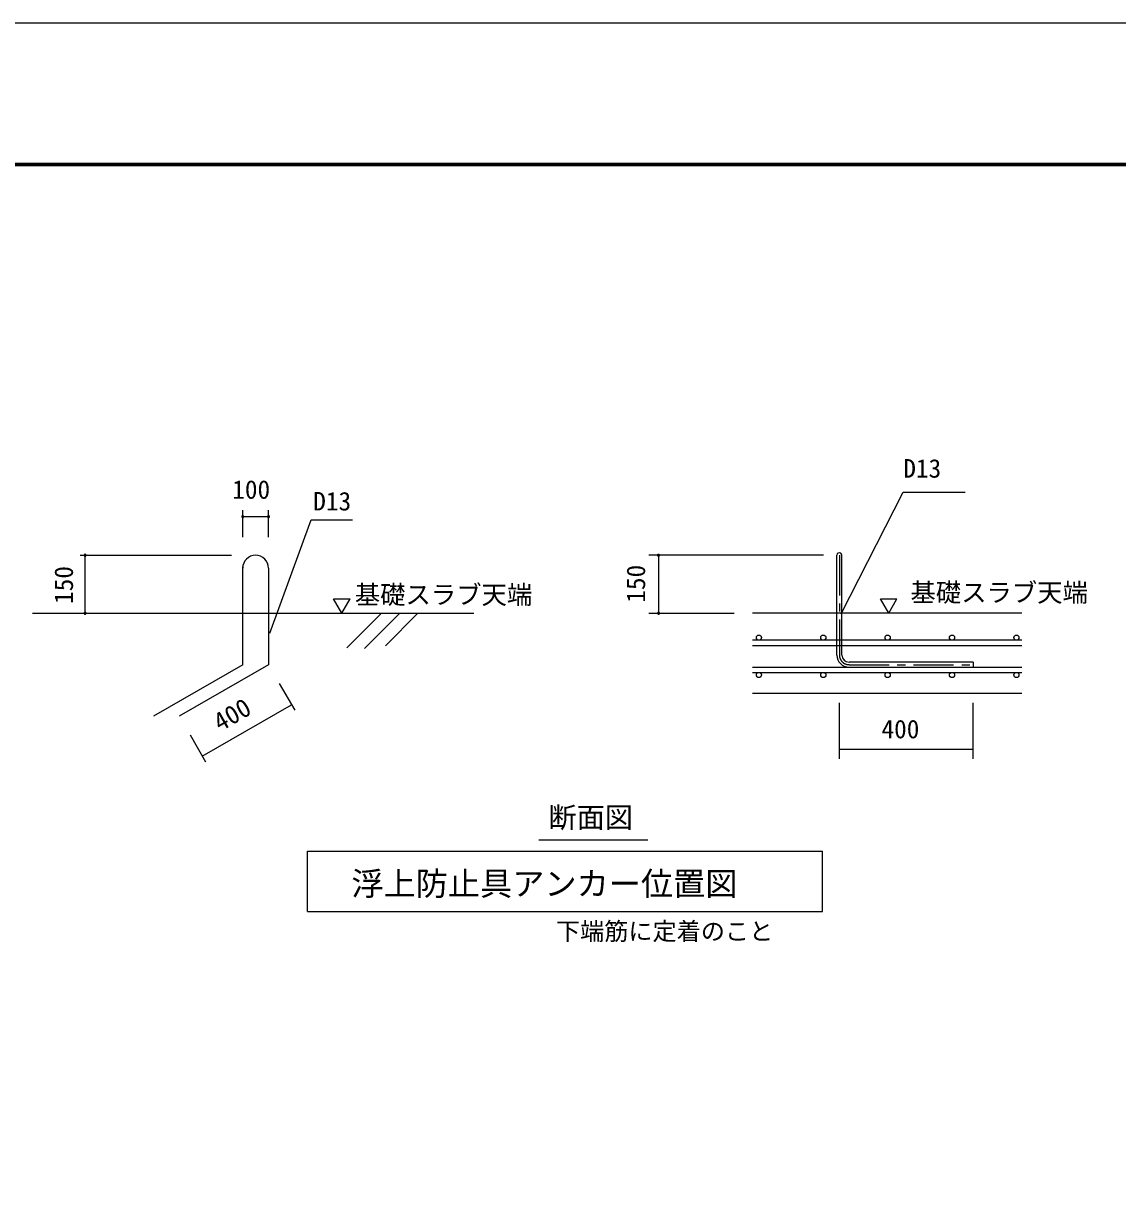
# Model space of a CAD drawing. Units: millimetres, scale not verified. Extents: x -14850 to 14850, y -10500 to 10500.
# Drawn here: x -889 to 5914, y 3285 to 10500 of the extents above; entities that cross this region are included whole.
import ezdxf
from ezdxf.enums import TextEntityAlignment as Align

# ---------------------------------------------------------------- set-up
doc = ezdxf.new("R2010")
doc.units = ezdxf.units.MM
doc.header["$LTSCALE"] = 50
doc.linetypes.add('CHAIN1', pattern=[8, 5, -1, 1, -1])
for name, color, linetype, lineweight in [('0-4_文字', 5, 'Continuous', 25), ('0-7_図面枠', 7, 'Continuous', 25), ('0-8_Axis_waku', 7, 'Continuous', 25)]:
    doc.layers.add(name, color=color, linetype=linetype, lineweight=lineweight)
doc.styles.add('ＭＳ ゴシック', font='')
doc.styles.get('ＭＳ ゴシック').set_extended_font_data('MS Gothic')

msp = doc.modelspace()

# ---------------------------------------------------------------- linework, layer by layer
at = {"layer": '0-4_文字'}
for p, q in [((475.26, 7436.52), (470.8, 7436.52)), ((479.72, 7436.52), (475.26, 7436.52)), ((635.26, 7436.52), (630.8, 7436.52)), ((639.73, 7436.52), (635.26, 7436.52)), ((475.26, 7430.52), (469.62, 7430.52)), ((480.91, 7430.52), (475.26, 7430.52)), ((635.26, 7430.52), (629.62, 7430.52)), ((640.91, 7430.52), (635.26, 7430.52)), ((-504.48, 7190.23), (-510.13, 7190.23)), ((-504.48, 7196.23), (-508.94, 7196.23)), ((-500.02, 7196.23), (-504.48, 7196.23)), ((-498.83, 7190.23), (-504.48, 7190.23)), ((3059.78, 7190.23), (3054.13, 7190.23)), ((3059.78, 7196.23), (3055.32, 7196.23)), ((3064.24, 7196.23), (3059.78, 7196.23)), ((3065.42, 7190.23), (3059.78, 7190.23)), ((-504.48, 6830.21), (-510.13, 6830.21)), ((-504.48, 6836.21), (-508.94, 6836.21)), ((-500.02, 6836.21), (-504.48, 6836.21)), ((-498.83, 6830.21), (-504.48, 6830.21)), ((3059.78, 6830.21), (3054.13, 6830.21)), ((3059.78, 6836.21), (3055.32, 6836.21)), ((3064.24, 6836.21), (3059.78, 6836.21)), ((3065.42, 6830.21), (3059.78, 6830.21))]:
    msp.add_line(p, q, dxfattribs=at)
at = {"layer": '0-4_文字', "color": 2}
for p, q in [((475.26, 7305.38), (475.26, 7472.52)), ((475.26, 7432.52), (635.26, 7432.52)), ((635.26, 7305.38), (635.26, 7472.52)), ((-536.11, 7192.23), (406.23, 7192.23)), ((-504.48, 6832.21), (-504.48, 7192.23)), ((4084.21, 7192.23), (2999.78, 7192.23)), ((3059.78, 7192.23), (3059.78, 6832.21)), ((-536.11, 6832.21), (-260.69, 6832.21)), ((2999.78, 6832.21), (3530.07, 6832.21)), ((5317.17, 6832.21), (3642.84, 6832.21)), ((702.43, 6395.86), (798.97, 6228.65)), ((5317.17, 6332.21), (3642.84, 6332.21)), ((224.15, 5942.97), (778.97, 6263.3)), ((4183.85, 5926.4), (4183.85, 6274.27)), ((5015.22, 5926.4), (5015.22, 6274.27)), ((147.61, 6075.54), (244.15, 5908.33)), ((4183.85, 5986.4), (5015.22, 5986.4))]:
    msp.add_line(p, q, dxfattribs=at)
at = {"layer": '0-4_文字', "color": 3}
for p, q in [((642.81, 6707.12), (899.96, 7412.26)), ((899.96, 7412.26), (1157.11, 7412.26)), ((4167.85, 6572.21), (4167.85, 7192.07)), ((4199.85, 6572.21), (4199.85, 7192.07)), ((475.26, 6512.2), (475.26, 7119.51)), ((635.26, 7112.23), (635.26, 6512.2)), ((1091.66, 6832.21), (1143.03, 6921.19)), ((4490.27, 6832.21), (4541.64, 6921.19)), ((-832.21, 6832.21), (1910.96, 6832.21)), ((1337.96, 6832.21), (1122.5, 6616.75)), ((1451.09, 6832.21), (1231.14, 6612.25)), ((1564.23, 6832.21), (1362.09, 6630.06)), ((5317.17, 6664.2), (3642.84, 6664.2)), ((3642.84, 6632.2), (5317.17, 6632.2)), ((475.26, 6512.2), (-78.97, 6192.22)), ((635.26, 6512.2), (80.44, 6191.88)), ((3642.84, 6496.2), (5317.17, 6496.2)), ((5015.22, 6528.2), (4243.85, 6528.2)), ((4243.85, 6496.21), (5317.17, 6496.2)), ((5015.22, 6528.2), (5015.22, 6496.2)), ((3642.84, 6464.2), (5317.17, 6464.2)), ((2316.39, 5423.29), (2992.4, 5423.29)), ((878.85, 5353.5), (4078.85, 5353.5)), ((878.85, 4978.5), (878.85, 5353.5)), ((4078.85, 4978.5), (4078.85, 5353.5)), ((878.85, 4978.5), (4078.85, 4978.5))]:
    msp.add_line(p, q, dxfattribs=at)
at = {"layer": '0-4_文字', "color": 3, "linetype": 'CHAIN1'}
for p, q in [((4183.85, 7192.07), (4183.85, 6572.21)), ((4243.85, 6512.2), (5015.22, 6512.2))]:
    msp.add_line(p, q, dxfattribs=at)
at = {"layer": '0-4_文字', "color": 3}
for points in [[(4193.97, 6827.69), (4579.7, 7585.4), (4965.42, 7585.4)], [(1091.66, 6832.21), (1040.28, 6921.19), (1143.03, 6921.19)], [(4490.27, 6832.21), (4438.89, 6921.19), (4541.64, 6921.19)]]:
    msp.add_lwpolyline(points, dxfattribs=at)
at = {"layer": '0-4_文字'}
for points in [[(475.26, 7438.52), (474.51, 7438.47), (473.77, 7438.33), (473.05, 7438.1), (472.37, 7437.78), (471.74, 7437.37), (471.15, 7436.89), (470.64, 7436.34), (470.2, 7435.73), (469.83, 7435.07), (469.56, 7434.37), (469.37, 7433.64), (469.27, 7432.89), (469.26, 7432.52), (475.26, 7432.52)], [(469.26, 7432.52), (469.31, 7431.77), (469.45, 7431.03), (469.68, 7430.31), (470, 7429.63), (470.41, 7428.99), (470.89, 7428.41), (471.44, 7427.89), (472.05, 7427.45), (472.71, 7427.09), (473.41, 7426.81), (474.14, 7426.62), (474.89, 7426.53), (475.26, 7426.52), (475.26, 7432.52)], [(481.26, 7432.52), (481.21, 7433.27), (481.07, 7434.01), (480.84, 7434.73), (480.52, 7435.41), (480.12, 7436.04), (479.64, 7436.62), (479.09, 7437.14), (478.48, 7437.58), (477.82, 7437.95), (477.12, 7438.22), (476.39, 7438.41), (475.64, 7438.51), (475.26, 7438.52), (475.26, 7432.52)], [(475.26, 7426.52), (476.01, 7426.56), (476.75, 7426.71), (477.47, 7426.94), (478.15, 7427.26), (478.79, 7427.66), (479.37, 7428.14), (479.89, 7428.69), (480.33, 7429.3), (480.69, 7429.96), (480.97, 7430.66), (481.16, 7431.39), (481.25, 7432.14), (481.26, 7432.52), (475.26, 7432.52)], [(635.26, 7438.52), (634.51, 7438.47), (633.77, 7438.33), (633.05, 7438.1), (632.37, 7437.78), (631.74, 7437.37), (631.16, 7436.89), (630.64, 7436.34), (630.2, 7435.73), (629.83, 7435.07), (629.56, 7434.37), (629.37, 7433.64), (629.27, 7432.89), (629.26, 7432.52), (635.26, 7432.52)], [(629.26, 7432.52), (629.31, 7431.77), (629.45, 7431.03), (629.68, 7430.31), (630.01, 7429.63), (630.41, 7428.99), (630.89, 7428.41), (631.44, 7427.89), (632.05, 7427.45), (632.71, 7427.09), (633.41, 7426.81), (634.14, 7426.62), (634.89, 7426.53), (635.26, 7426.52), (635.26, 7432.52)], [(641.26, 7432.52), (641.22, 7433.27), (641.07, 7434.01), (640.84, 7434.73), (640.52, 7435.41), (640.12, 7436.04), (639.64, 7436.62), (639.09, 7437.14), (638.48, 7437.58), (637.82, 7437.95), (637.12, 7438.22), (636.39, 7438.41), (635.64, 7438.51), (635.26, 7438.52), (635.26, 7432.52)], [(635.26, 7426.52), (636.01, 7426.56), (636.76, 7426.71), (637.47, 7426.94), (638.15, 7427.26), (638.79, 7427.66), (639.37, 7428.14), (639.89, 7428.69), (640.33, 7429.3), (640.69, 7429.96), (640.97, 7430.66), (641.16, 7431.39), (641.25, 7432.14), (641.26, 7432.52), (635.26, 7432.52)], [(-504.48, 7198.23), (-505.23, 7198.18), (-505.97, 7198.04), (-506.69, 7197.81), (-507.37, 7197.49), (-508.01, 7197.08), (-508.59, 7196.6), (-509.1, 7196.06), (-509.55, 7195.45), (-509.91, 7194.79), (-510.19, 7194.08), (-510.37, 7193.36), (-510.47, 7192.61), (-510.48, 7192.23), (-504.48, 7192.23)], [(-510.48, 7192.23), (-510.43, 7191.48), (-510.29, 7190.74), (-510.06, 7190.02), (-509.74, 7189.34), (-509.33, 7188.7), (-508.85, 7188.12), (-508.3, 7187.61), (-507.69, 7187.16), (-507.03, 7186.8), (-506.33, 7186.52), (-505.6, 7186.34), (-504.86, 7186.24), (-504.48, 7186.23), (-504.48, 7192.23)], [(-498.48, 7192.23), (-498.53, 7192.98), (-498.67, 7193.72), (-498.9, 7194.44), (-499.22, 7195.12), (-499.63, 7195.76), (-500.11, 7196.34), (-500.66, 7196.85), (-501.26, 7197.3), (-501.92, 7197.66), (-502.63, 7197.94), (-503.36, 7198.12), (-504.1, 7198.22), (-504.48, 7198.23), (-504.48, 7192.23)], [(-504.48, 7186.23), (-503.73, 7186.28), (-502.99, 7186.42), (-502.27, 7186.65), (-501.59, 7186.97), (-500.95, 7187.38), (-500.37, 7187.86), (-499.86, 7188.41), (-499.41, 7189.02), (-499.05, 7189.68), (-498.77, 7190.38), (-498.59, 7191.11), (-498.49, 7191.85), (-498.48, 7192.23), (-504.48, 7192.23)], [(3059.78, 7198.23), (3059.02, 7198.18), (3058.28, 7198.04), (3057.57, 7197.81), (3056.88, 7197.49), (3056.25, 7197.08), (3055.67, 7196.6), (3055.15, 7196.06), (3054.71, 7195.45), (3054.35, 7194.79), (3054.07, 7194.08), (3053.88, 7193.36), (3053.79, 7192.61), (3053.78, 7192.23), (3059.78, 7192.23)], [(3053.78, 7192.23), (3053.82, 7191.48), (3053.96, 7190.74), (3054.2, 7190.02), (3054.52, 7189.34), (3054.92, 7188.7), (3055.4, 7188.12), (3055.95, 7187.61), (3056.56, 7187.16), (3057.22, 7186.8), (3057.92, 7186.52), (3058.65, 7186.34), (3059.4, 7186.24), (3059.78, 7186.23), (3059.78, 7192.23)], [(3065.78, 7192.23), (3065.73, 7192.98), (3065.59, 7193.72), (3065.35, 7194.44), (3065.03, 7195.12), (3064.63, 7195.76), (3064.15, 7196.34), (3063.6, 7196.85), (3062.99, 7197.3), (3062.33, 7197.66), (3061.63, 7197.94), (3060.9, 7198.12), (3060.15, 7198.22), (3059.78, 7198.23), (3059.78, 7192.23)], [(3059.78, 7186.23), (3060.53, 7186.28), (3061.27, 7186.42), (3061.98, 7186.65), (3062.67, 7186.97), (3063.3, 7187.38), (3063.88, 7187.86), (3064.4, 7188.41), (3064.84, 7189.02), (3065.2, 7189.68), (3065.48, 7190.38), (3065.67, 7191.11), (3065.76, 7191.85), (3065.78, 7192.23), (3059.78, 7192.23)], [(-504.48, 6838.21), (-505.23, 6838.16), (-505.97, 6838.02), (-506.69, 6837.78), (-507.37, 6837.46), (-508.01, 6837.06), (-508.59, 6836.58), (-509.1, 6836.03), (-509.55, 6835.42), (-509.91, 6834.76), (-510.19, 6834.06), (-510.37, 6833.33), (-510.47, 6832.58), (-510.48, 6832.21), (-504.48, 6832.21)], [(-510.48, 6832.21), (-510.43, 6831.45), (-510.29, 6830.71), (-510.06, 6830), (-509.74, 6829.31), (-509.33, 6828.68), (-508.85, 6828.1), (-508.3, 6827.58), (-507.69, 6827.14), (-507.03, 6826.78), (-506.33, 6826.5), (-505.6, 6826.31), (-504.86, 6826.22), (-504.48, 6826.21), (-504.48, 6832.21)], [(-498.48, 6832.21), (-498.53, 6832.96), (-498.67, 6833.7), (-498.9, 6834.41), (-499.22, 6835.1), (-499.63, 6835.73), (-500.11, 6836.31), (-500.66, 6836.83), (-501.26, 6837.27), (-501.92, 6837.63), (-502.63, 6837.91), (-503.36, 6838.1), (-504.1, 6838.19), (-504.48, 6838.21), (-504.48, 6832.21)], [(-504.48, 6826.21), (-503.73, 6826.25), (-502.99, 6826.39), (-502.27, 6826.63), (-501.59, 6826.95), (-500.95, 6827.35), (-500.37, 6827.83), (-499.86, 6828.38), (-499.41, 6828.99), (-499.05, 6829.65), (-498.77, 6830.35), (-498.59, 6831.08), (-498.49, 6831.83), (-498.48, 6832.21), (-504.48, 6832.21)], [(3059.78, 6838.21), (3059.02, 6838.16), (3058.28, 6838.02), (3057.57, 6837.78), (3056.88, 6837.46), (3056.25, 6837.06), (3055.67, 6836.58), (3055.15, 6836.03), (3054.71, 6835.42), (3054.35, 6834.76), (3054.07, 6834.06), (3053.88, 6833.33), (3053.79, 6832.58), (3053.78, 6832.21), (3059.78, 6832.21)], [(3053.78, 6832.21), (3053.82, 6831.45), (3053.96, 6830.71), (3054.2, 6830), (3054.52, 6829.31), (3054.92, 6828.68), (3055.4, 6828.1), (3055.95, 6827.58), (3056.56, 6827.14), (3057.22, 6826.78), (3057.92, 6826.5), (3058.65, 6826.31), (3059.4, 6826.22), (3059.78, 6826.21), (3059.78, 6832.21)], [(3065.78, 6832.21), (3065.73, 6832.96), (3065.59, 6833.7), (3065.35, 6834.41), (3065.03, 6835.1), (3064.63, 6835.73), (3064.15, 6836.31), (3063.6, 6836.83), (3062.99, 6837.27), (3062.33, 6837.63), (3061.63, 6837.91), (3060.9, 6838.1), (3060.15, 6838.19), (3059.78, 6838.21), (3059.78, 6832.21)], [(3059.78, 6826.21), (3060.53, 6826.25), (3061.27, 6826.39), (3061.98, 6826.63), (3062.67, 6826.95), (3063.3, 6827.35), (3063.88, 6827.83), (3064.4, 6828.38), (3064.84, 6828.99), (3065.2, 6829.65), (3065.48, 6830.35), (3065.67, 6831.08), (3065.76, 6831.83), (3065.78, 6832.21), (3059.78, 6832.21)]]:
    msp.add_lwpolyline(points, close=True, dxfattribs=at)
at = {"layer": '0-4_文字', "color": 3}
for centre in [(3683.85, 6680.2), (4083.85, 6680.2), (4483.85, 6680.2), (4883.85, 6680.2), (5283.85, 6680.2), (3683.85, 6448.21), (4083.85, 6448.21), (4483.85, 6448.21), (4883.85, 6448.21), (5283.85, 6448.21)]:
    msp.add_circle(centre, 16, dxfattribs=at)
for centre, radius, start, end in [((555.26, 7112.23), 80, 0, 180), ((4183.85, 7192.23), 16, 359.4274, 180), ((4243.85, 6572.21), 76, 180, 270), ((4243.85, 6572.21), 44, 180, 270)]:
    msp.add_arc(centre, radius, start, end, dxfattribs=at)
at = {"layer": '0-4_文字', "color": 3, "linetype": 'CHAIN1'}
msp.add_arc((4243.85, 6572.21), 60, 180, 270, dxfattribs=at)
at = {"layer": '0-7_図面枠'}
msp.add_lwpolyline([(-14850, -10500), (14850, -10500), (14850, 10500), (-14850, 10500)], close=True, dxfattribs=at)
at = {"layer": '0-8_Axis_waku'}
for p, q in [((-12964, 9629), (14014, 9629)), ((-12963, 9628), (14013, 9628)), ((-12962, 9627), (14012, 9627)), ((-12961, 9626), (14011, 9626)), ((-12960, 9625), (14010, 9625)), ((-12959, 9624), (14009, 9624)), ((-12958, 9623), (14008, 9623)), ((-12957, 9622), (14007, 9622)), ((-12956, 9621), (14006, 9621)), ((-12955, 9620), (14005, 9620)), ((-12954, 9619), (14004, 9619)), ((-12953, 9618), (14003, 9618)), ((-12952, 9617), (14002, 9617)), ((-12951, 9616), (14001, 9616)), ((-12950, 9615), (14000, 9615))]:
    msp.add_line(p, q, dxfattribs=at)

# ---------------------------------------------------------------- texts
at = {"layer": '0-4_文字', "color": 4, "style": 'ＭＳ ゴシック'}
for s, height, p in [('D13', 115.5, (4580.96, 7639.99)), ('100', 115.5, (410.01, 7508.7)), ('D13', 115.5, (913.44, 7436.14)), ('基礎スラブ天端', 115.5, (1171.96, 6855.14)), ('基礎スラブ天端', 115.5, (4625.58, 6868.59)), ('400', 115.5, (4445.4, 6019.47)), ('断面図', 128.4, (2375.83, 5459.77)), ('浮上防止具アンカー位置図', 146.6, (1150.51, 5033.58)), ('下端筋に定着のこと', 110, (2422.25, 4767.02))]:
    msp.add_text(s, height=height, dxfattribs=at).set_placement(p, align=Align.BOTTOM_LEFT)
for s, rotation, p in [('150', 90, (-545.07, 6889.54)), ('150', 90, (3011.2, 6897.3)), ('400', 30, (352.81, 6063.23))]:
    msp.add_text(s, height=115.5, rotation=rotation, dxfattribs=at).set_placement(p, align=Align.BOTTOM_LEFT)

doc.saveas('drawing.dxf')
